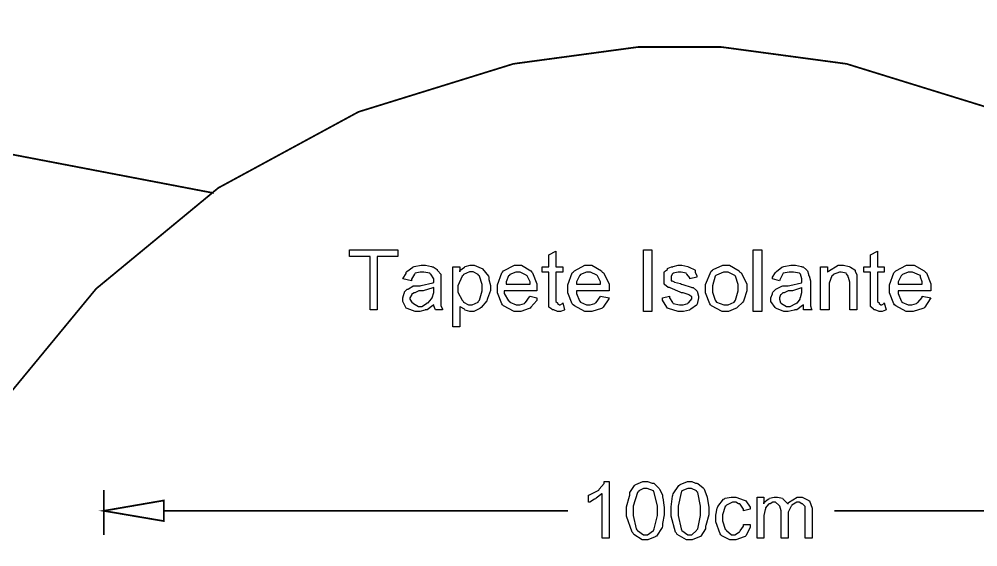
# Model space of a CAD drawing. Header units: metres. Extents: x 3290 to 4536, y 1562 to 1983.
# Drawn here: x 4195.53 to 4210.21, y 1680.06 to 1688.15 of the extents above; entities that cross this region are included whole.
import ezdxf

# ---------------------------------------------------------------- set-up
doc = ezdxf.new("R2010")
doc.units = ezdxf.units.M
doc.layers.add('C00-7E-FF', color=150, linetype='Continuous')
doc.layers.add('CFF-7E-00', color=30, linetype='Continuous')

msp = doc.modelspace()

# ---------------------------------------------------------------- linework, layer by layer
at = {"layer": 'C00-7E-FF', "const_width": 0.0263}
for points in [[(4198.508, 1685.479), (4167.713, 1691.377)], [(4217.321, 1670.137), (4218.058, 1672.508), (4218.316, 1674.418), (4218.316, 1675.054), (4218.316, 1675.054), (4218.316, 1675.694), (4218.058, 1677.61), (4217.321, 1679.988), (4216.154, 1682.139), (4214.608, 1684.013), (4212.734, 1685.558), (4210.581, 1686.724), (4208.202, 1687.46), (4206.284, 1687.718), (4205.646, 1687.718), (4205.008, 1687.718), (4203.098, 1687.46), (4200.725, 1686.724), (4198.577, 1685.558), (4196.706, 1684.013), (4195.162, 1682.139)], [(4196.822, 1680.24), (4196.822, 1680.926)], [(4197.743, 1680.608), (4203.934, 1680.608)], [(4212.864, 1680.608), (4208.016, 1680.608)]]:
    msp.add_lwpolyline(points, dxfattribs=at)
msp.add_lwpolyline([(4197.743, 1680.767), (4197.743, 1680.451), (4196.822, 1680.608), (4197.743, 1680.767)], close=True, dxfattribs=at)
at = {"layer": 'C00-7E-FF'}
msp.add_lwpolyline([(4197.743, 1680.767), (4197.743, 1680.451), (4196.822, 1680.608), (4197.743, 1680.767)], close=True, dxfattribs=at)
at = {"layer": 'CFF-7E-00'}
for points in [[(4200.904, 1683.69), (4200.904, 1684.505), (4200.586, 1684.505), (4200.586, 1684.611), (4201.325, 1684.611), (4201.325, 1684.505), (4201.009, 1684.505), (4201.009, 1683.69), (4200.904, 1683.69)], [(4203.854, 1683.795), (4203.881, 1683.69), (4203.874, 1683.683), (4203.82, 1683.664), (4203.802, 1683.664), (4203.776, 1683.664), (4203.717, 1683.69), (4203.697, 1683.69), (4203.689, 1683.697), (4203.643, 1683.731), (4203.643, 1683.742), (4203.643, 1683.776), (4203.643, 1683.85), (4203.643, 1683.874), (4203.643, 1684.268), (4203.538, 1684.268), (4203.538, 1684.347), (4203.643, 1684.347), (4203.643, 1684.533), (4203.749, 1684.586), (4203.749, 1684.347), (4203.854, 1684.347), (4203.854, 1684.268), (4203.749, 1684.268), (4203.749, 1683.874), (4203.749, 1683.86), (4203.749, 1683.821), (4203.749, 1683.821), (4203.749, 1683.815), (4203.776, 1683.795), (4203.776, 1683.795), (4203.776, 1683.788), (4203.802, 1683.768), (4203.802, 1683.768), (4203.815, 1683.768), (4203.848, 1683.788), (4203.854, 1683.795)], [(4205.089, 1684.61), (4205.22, 1684.61), (4205.22, 1683.664), (4205.089, 1683.664), (4205.089, 1684.61)], [(4206.772, 1684.61), (4206.903, 1684.61), (4206.903, 1683.664), (4206.772, 1683.664), (4206.772, 1684.61)], [(4208.78, 1683.795), (4208.806, 1683.69), (4208.799, 1683.683), (4208.745, 1683.664), (4208.727, 1683.664), (4208.7, 1683.664), (4208.642, 1683.69), (4208.622, 1683.69), (4208.615, 1683.697), (4208.575, 1683.736), (4208.57, 1683.742), (4208.57, 1683.776), (4208.57, 1683.85), (4208.57, 1683.874), (4208.57, 1684.268), (4208.464, 1684.268), (4208.464, 1684.347), (4208.57, 1684.347), (4208.57, 1684.533), (4208.675, 1684.586), (4208.675, 1684.347), (4208.78, 1684.347), (4208.78, 1684.268), (4208.675, 1684.268), (4208.675, 1683.874), (4208.675, 1683.86), (4208.675, 1683.821), (4208.675, 1683.821), (4208.675, 1683.815), (4208.7, 1683.795), (4208.7, 1683.795), (4208.7, 1683.788), (4208.727, 1683.768), (4208.727, 1683.768), (4208.74, 1683.768), (4208.78, 1683.788), (4208.78, 1683.795)], [(4201.878, 1683.768), (4201.864, 1683.756), (4201.776, 1683.69), (4201.746, 1683.69), (4201.74, 1683.683), (4201.665, 1683.664), (4201.641, 1683.664), (4201.595, 1683.664), (4201.47, 1683.71), (4201.457, 1683.716), (4201.45, 1683.723), (4201.405, 1683.817), (4201.405, 1683.848), (4201.405, 1683.874), (4201.423, 1683.946), (4201.431, 1683.952), (4201.431, 1683.966), (4201.47, 1684.005), (4201.484, 1684.005), (4201.49, 1684.012), (4201.556, 1684.051), (4201.563, 1684.057), (4201.588, 1684.057), (4201.647, 1684.057), (4201.668, 1684.057), (4201.687, 1684.064), (4201.864, 1684.105), (4201.878, 1684.111), (4201.878, 1684.111), (4201.878, 1684.136), (4201.878, 1684.136), (4201.878, 1684.163), (4201.831, 1684.236), (4201.825, 1684.242), (4201.818, 1684.249), (4201.725, 1684.268), (4201.694, 1684.268), (4201.668, 1684.268), (4201.595, 1684.249), (4201.589, 1684.242), (4201.582, 1684.236), (4201.536, 1684.161), (4201.536, 1684.136), (4201.405, 1684.163), (4201.411, 1684.177), (4201.457, 1684.246), (4201.457, 1684.268), (4201.463, 1684.275), (4201.556, 1684.341), (4201.563, 1684.347), (4201.576, 1684.354), (4201.683, 1684.374), (4201.72, 1684.374), (4201.753, 1684.374), (4201.845, 1684.354), (4201.851, 1684.347), (4201.871, 1684.347), (4201.932, 1684.308), (4201.932, 1684.295), (4201.938, 1684.288), (4201.984, 1684.234), (4201.984, 1684.216), (4201.984, 1684.19), (4201.984, 1684.131), (4201.984, 1684.111), (4201.984, 1683.952), (4201.984, 1683.907), (4201.984, 1683.803), (4201.984, 1683.768), (4201.984, 1683.749), (4202.011, 1683.705), (4202.011, 1683.69), (4201.906, 1683.69), (4201.899, 1683.697), (4201.878, 1683.75), (4201.878, 1683.768)], [(4202.169, 1683.427), (4202.169, 1684.349), (4202.276, 1684.349), (4202.276, 1684.27), (4202.276, 1684.29), (4202.347, 1684.342), (4202.354, 1684.349), (4202.36, 1684.356), (4202.435, 1684.375), (4202.459, 1684.375), (4202.499, 1684.375), (4202.604, 1684.329), (4202.618, 1684.322), (4202.624, 1684.316), (4202.715, 1684.205), (4202.722, 1684.191), (4202.722, 1684.152), (4202.749, 1684.062), (4202.749, 1684.032), (4202.749, 1683.987), (4202.702, 1683.862), (4202.697, 1683.848), (4202.69, 1683.828), (4202.604, 1683.723), (4202.591, 1683.716), (4202.584, 1683.71), (4202.49, 1683.664), (4202.459, 1683.664), (4202.433, 1683.664), (4202.36, 1683.683), (4202.354, 1683.69), (4202.347, 1683.697), (4202.281, 1683.736), (4202.276, 1683.742), (4202.276, 1683.427), (4202.169, 1683.427)], [(4203.354, 1683.9), (4203.459, 1683.874), (4203.459, 1683.834), (4203.367, 1683.73), (4203.354, 1683.716), (4203.34, 1683.71), (4203.212, 1683.664), (4203.17, 1683.664), (4203.11, 1683.664), (4202.946, 1683.749), (4202.933, 1683.768), (4202.919, 1683.782), (4202.854, 1683.95), (4202.854, 1684.005), (4202.854, 1684.071), (4202.919, 1684.256), (4202.933, 1684.268), (4202.946, 1684.288), (4203.113, 1684.374), (4203.17, 1684.374), (4203.222, 1684.374), (4203.366, 1684.288), (4203.379, 1684.268), (4203.392, 1684.256), (4203.459, 1684.088), (4203.459, 1684.032), (4203.459, 1684.019), (4203.459, 1683.989), (4203.459, 1683.979), (4202.959, 1683.979), (4202.959, 1683.939), (4203.024, 1683.828), (4203.038, 1683.821), (4203.044, 1683.808), (4203.138, 1683.768), (4203.17, 1683.768), (4203.195, 1683.768), (4203.268, 1683.788), (4203.275, 1683.795), (4203.281, 1683.801), (4203.347, 1683.887), (4203.354, 1683.9)], [(4204.433, 1683.9), (4204.565, 1683.874), (4204.558, 1683.86), (4204.472, 1683.73), (4204.459, 1683.716), (4204.446, 1683.71), (4204.298, 1683.664), (4204.249, 1683.664), (4204.19, 1683.664), (4204.033, 1683.749), (4204.013, 1683.768), (4203.999, 1683.782), (4203.934, 1683.95), (4203.934, 1684.005), (4203.934, 1684.071), (4203.999, 1684.256), (4204.013, 1684.268), (4204.033, 1684.288), (4204.194, 1684.374), (4204.249, 1684.374), (4204.301, 1684.374), (4204.446, 1684.288), (4204.459, 1684.268), (4204.479, 1684.256), (4204.565, 1684.088), (4204.565, 1684.032), (4204.565, 1684.019), (4204.565, 1683.989), (4204.565, 1683.979), (4204.065, 1683.979), (4204.065, 1683.939), (4204.112, 1683.828), (4204.118, 1683.821), (4204.124, 1683.808), (4204.217, 1683.768), (4204.249, 1683.768), (4204.275, 1683.768), (4204.348, 1683.788), (4204.354, 1683.795), (4204.367, 1683.801), (4204.426, 1683.887), (4204.433, 1683.9)], [(4205.382, 1683.874), (4205.489, 1683.9), (4205.489, 1683.874), (4205.534, 1683.801), (4205.541, 1683.795), (4205.547, 1683.788), (4205.641, 1683.768), (4205.672, 1683.768), (4205.698, 1683.768), (4205.771, 1683.788), (4205.777, 1683.795), (4205.784, 1683.801), (4205.83, 1683.856), (4205.83, 1683.874), (4205.83, 1683.887), (4205.784, 1683.921), (4205.777, 1683.926), (4205.777, 1683.926), (4205.698, 1683.952), (4205.672, 1683.952), (4205.653, 1683.959), (4205.502, 1684.026), (4205.489, 1684.032), (4205.468, 1684.032), (4205.414, 1684.078), (4205.408, 1684.084), (4205.408, 1684.104), (4205.408, 1684.148), (4205.408, 1684.163), (4205.408, 1684.189), (4205.408, 1684.249), (4205.408, 1684.268), (4205.414, 1684.275), (4205.46, 1684.31), (4205.46, 1684.321), (4205.467, 1684.328), (4205.521, 1684.347), (4205.541, 1684.347), (4205.547, 1684.354), (4205.621, 1684.374), (4205.646, 1684.374), (4205.679, 1684.374), (4205.771, 1684.354), (4205.777, 1684.347), (4205.79, 1684.341), (4205.876, 1684.301), (4205.883, 1684.295), (4205.883, 1684.269), (4205.908, 1684.21), (4205.908, 1684.189), (4205.803, 1684.163), (4205.803, 1684.182), (4205.757, 1684.236), (4205.751, 1684.242), (4205.744, 1684.249), (4205.67, 1684.268), (4205.646, 1684.268), (4205.62, 1684.268), (4205.547, 1684.249), (4205.541, 1684.242), (4205.534, 1684.242), (4205.515, 1684.203), (4205.515, 1684.189), (4205.515, 1684.177), (4205.515, 1684.147), (4205.515, 1684.136), (4205.528, 1684.136), (4205.56, 1684.118), (4205.567, 1684.111), (4205.567, 1684.111), (4205.659, 1684.091), (4205.672, 1684.084), (4205.692, 1684.078), (4205.823, 1684.039), (4205.83, 1684.032), (4205.85, 1684.032), (4205.902, 1683.986), (4205.908, 1683.979), (4205.915, 1683.973), (4205.935, 1683.898), (4205.935, 1683.874), (4205.935, 1683.874), (4205.915, 1683.775), (4205.908, 1683.768), (4205.902, 1683.762), (4205.816, 1683.697), (4205.803, 1683.69), (4205.797, 1683.683), (4205.703, 1683.664), (4205.672, 1683.664), (4205.62, 1683.664), (4205.474, 1683.71), (4205.46, 1683.716), (4205.446, 1683.73), (4205.382, 1683.838), (4205.382, 1683.874)], [(4206.041, 1684.005), (4206.041, 1684.078), (4206.126, 1684.282), (4206.146, 1684.295), (4206.159, 1684.308), (4206.307, 1684.374), (4206.358, 1684.374), (4206.41, 1684.374), (4206.554, 1684.288), (4206.568, 1684.268), (4206.587, 1684.256), (4206.673, 1684.088), (4206.673, 1684.032), (4206.673, 1683.98), (4206.626, 1683.835), (4206.621, 1683.821), (4206.614, 1683.808), (4206.528, 1683.723), (4206.516, 1683.716), (4206.502, 1683.71), (4206.394, 1683.664), (4206.358, 1683.664), (4206.298, 1683.664), (4206.132, 1683.749), (4206.119, 1683.768), (4206.106, 1683.782), (4206.041, 1683.95), (4206.041, 1684.005)], [(4207.543, 1683.768), (4207.529, 1683.756), (4207.44, 1683.69), (4207.411, 1683.69), (4207.397, 1683.683), (4207.309, 1683.664), (4207.28, 1683.664), (4207.239, 1683.664), (4207.126, 1683.71), (4207.12, 1683.716), (4207.106, 1683.723), (4207.041, 1683.817), (4207.041, 1683.848), (4207.041, 1683.874), (4207.067, 1683.933), (4207.067, 1683.952), (4207.074, 1683.959), (4207.12, 1684.005), (4207.12, 1684.005), (4207.126, 1684.012), (4207.211, 1684.051), (4207.225, 1684.057), (4207.225, 1684.057), (4207.285, 1684.057), (4207.305, 1684.057), (4207.331, 1684.064), (4207.509, 1684.105), (4207.516, 1684.111), (4207.516, 1684.111), (4207.516, 1684.136), (4207.516, 1684.136), (4207.516, 1684.163), (4207.495, 1684.236), (4207.49, 1684.242), (4207.483, 1684.249), (4207.389, 1684.268), (4207.359, 1684.268), (4207.325, 1684.268), (4207.232, 1684.249), (4207.225, 1684.242), (4207.225, 1684.242), (4207.179, 1684.15), (4207.173, 1684.136), (4207.067, 1684.163), (4207.067, 1684.189), (4207.113, 1684.262), (4207.12, 1684.268), (4207.126, 1684.275), (4207.211, 1684.341), (4207.225, 1684.347), (4207.239, 1684.354), (4207.348, 1684.374), (4207.385, 1684.374), (4207.418, 1684.374), (4207.509, 1684.354), (4207.516, 1684.347), (4207.536, 1684.347), (4207.588, 1684.301), (4207.595, 1684.295), (4207.601, 1684.288), (4207.621, 1684.234), (4207.621, 1684.216), (4207.628, 1684.21), (4207.648, 1684.136), (4207.648, 1684.111), (4207.648, 1683.952), (4207.648, 1683.907), (4207.648, 1683.803), (4207.648, 1683.768), (4207.648, 1683.749), (4207.667, 1683.697), (4207.674, 1683.69), (4207.543, 1683.69), (4207.543, 1683.709), (4207.543, 1683.754), (4207.543, 1683.768)], [(4207.805, 1683.69), (4207.805, 1684.347), (4207.911, 1684.347), (4207.911, 1684.268), (4207.923, 1684.282), (4208.072, 1684.374), (4208.121, 1684.374), (4208.154, 1684.374), (4208.24, 1684.354), (4208.254, 1684.347), (4208.26, 1684.341), (4208.326, 1684.301), (4208.333, 1684.295), (4208.333, 1684.275), (4208.359, 1684.231), (4208.359, 1684.216), (4208.359, 1684.183), (4208.359, 1684.109), (4208.359, 1684.084), (4208.359, 1683.69), (4208.254, 1683.69), (4208.254, 1684.084), (4208.254, 1684.111), (4208.233, 1684.183), (4208.228, 1684.189), (4208.228, 1684.203), (4208.202, 1684.242), (4208.202, 1684.242), (4208.195, 1684.249), (4208.12, 1684.268), (4208.095, 1684.268), (4208.095, 1684.268), (4207.995, 1684.229), (4207.989, 1684.216), (4207.976, 1684.21), (4207.937, 1684.096), (4207.937, 1684.057), (4207.937, 1683.69), (4207.805, 1683.69)], [(4209.36, 1683.9), (4209.492, 1683.874), (4209.485, 1683.86), (4209.399, 1683.73), (4209.386, 1683.716), (4209.372, 1683.71), (4209.224, 1683.664), (4209.175, 1683.664), (4209.116, 1683.664), (4208.957, 1683.749), (4208.938, 1683.768), (4208.924, 1683.782), (4208.859, 1683.95), (4208.859, 1684.005), (4208.859, 1684.071), (4208.924, 1684.256), (4208.938, 1684.268), (4208.957, 1684.288), (4209.121, 1684.374), (4209.175, 1684.374), (4209.235, 1684.374), (4209.393, 1684.288), (4209.413, 1684.268), (4209.426, 1684.256), (4209.492, 1684.088), (4209.492, 1684.032), (4209.492, 1684.019), (4209.492, 1683.989), (4209.492, 1683.979), (4208.99, 1683.979), (4208.99, 1683.939), (4209.037, 1683.828), (4209.045, 1683.821), (4209.051, 1683.808), (4209.144, 1683.768), (4209.175, 1683.768), (4209.202, 1683.768), (4209.274, 1683.788), (4209.281, 1683.795), (4209.293, 1683.801), (4209.36, 1683.876), (4209.36, 1683.9)], [(4202.249, 1684.005), (4202.249, 1683.96), (4202.315, 1683.835), (4202.328, 1683.821), (4202.335, 1683.808), (4202.408, 1683.768), (4202.434, 1683.768), (4202.466, 1683.768), (4202.558, 1683.808), (4202.564, 1683.821), (4202.577, 1683.835), (4202.618, 1683.983), (4202.618, 1684.032), (4202.618, 1684.079), (4202.577, 1684.205), (4202.564, 1684.218), (4202.558, 1684.231), (4202.483, 1684.27), (4202.459, 1684.27), (4202.426, 1684.27), (4202.335, 1684.231), (4202.328, 1684.218), (4202.315, 1684.205), (4202.249, 1684.056), (4202.249, 1684.005)], [(4202.985, 1684.084), (4203.354, 1684.084), (4203.354, 1684.118), (4203.307, 1684.21), (4203.301, 1684.216), (4203.294, 1684.223), (4203.2, 1684.268), (4203.17, 1684.268), (4203.136, 1684.268), (4203.044, 1684.229), (4203.038, 1684.216), (4203.024, 1684.21), (4202.985, 1684.116), (4202.985, 1684.084)], [(4204.065, 1684.084), (4204.433, 1684.084), (4204.433, 1684.118), (4204.387, 1684.21), (4204.38, 1684.216), (4204.374, 1684.223), (4204.28, 1684.268), (4204.249, 1684.268), (4204.216, 1684.268), (4204.124, 1684.229), (4204.118, 1684.216), (4204.112, 1684.21), (4204.065, 1684.116), (4204.065, 1684.084)], [(4206.146, 1684.005), (4206.146, 1683.96), (4206.191, 1683.835), (4206.198, 1683.821), (4206.211, 1683.808), (4206.321, 1683.768), (4206.358, 1683.768), (4206.39, 1683.768), (4206.482, 1683.808), (4206.489, 1683.821), (4206.502, 1683.835), (4206.542, 1683.983), (4206.542, 1684.032), (4206.542, 1684.078), (4206.502, 1684.203), (4206.489, 1684.216), (4206.482, 1684.223), (4206.389, 1684.268), (4206.358, 1684.268), (4206.318, 1684.268), (4206.211, 1684.223), (4206.198, 1684.216), (4206.191, 1684.203), (4206.146, 1684.055), (4206.146, 1684.005)], [(4208.99, 1684.084), (4209.36, 1684.084), (4209.36, 1684.118), (4209.334, 1684.192), (4209.334, 1684.216), (4209.32, 1684.223), (4209.211, 1684.268), (4209.175, 1684.268), (4209.143, 1684.268), (4209.057, 1684.229), (4209.045, 1684.216), (4209.037, 1684.21), (4208.99, 1684.116), (4208.99, 1684.084)], [(4201.878, 1684.032), (4201.864, 1684.026), (4201.717, 1683.979), (4201.668, 1683.979), (4201.648, 1683.979), (4201.589, 1683.952), (4201.589, 1683.952), (4201.576, 1683.952), (4201.536, 1683.926), (4201.536, 1683.926), (4201.536, 1683.914), (4201.51, 1683.874), (4201.51, 1683.874), (4201.51, 1683.854), (4201.549, 1683.795), (4201.563, 1683.795), (4201.569, 1683.788), (4201.643, 1683.742), (4201.668, 1683.742), (4201.694, 1683.742), (4201.766, 1683.788), (4201.773, 1683.795), (4201.792, 1683.795), (4201.845, 1683.86), (4201.851, 1683.874), (4201.851, 1683.874), (4201.878, 1683.953), (4201.878, 1683.979), (4201.878, 1684.032)], [(4207.516, 1684.032), (4207.509, 1684.026), (4207.375, 1683.979), (4207.332, 1683.979), (4207.305, 1683.979), (4207.245, 1683.952), (4207.225, 1683.952), (4207.225, 1683.952), (4207.2, 1683.926), (4207.2, 1683.926), (4207.192, 1683.921), (4207.173, 1683.874), (4207.173, 1683.874), (4207.173, 1683.854), (4207.192, 1683.795), (4207.2, 1683.795), (4207.205, 1683.788), (4207.28, 1683.742), (4207.305, 1683.742), (4207.338, 1683.742), (4207.424, 1683.788), (4207.438, 1683.795), (4207.45, 1683.795), (4207.49, 1683.854), (4207.49, 1683.874), (4207.495, 1683.88), (4207.516, 1683.955), (4207.516, 1683.979), (4207.516, 1684.032)], [(4204.565, 1680.188), (4204.459, 1680.188), (4204.459, 1680.873), (4204.453, 1680.867), (4204.367, 1680.801), (4204.354, 1680.794), (4204.341, 1680.788), (4204.271, 1680.742), (4204.249, 1680.742), (4204.249, 1680.847), (4204.262, 1680.854), (4204.394, 1680.92), (4204.408, 1680.926), (4204.413, 1680.939), (4204.486, 1681.028), (4204.486, 1681.057), (4204.565, 1681.057), (4204.565, 1680.188)], [(4204.83, 1680.608), (4204.83, 1680.668), (4204.875, 1680.834), (4204.882, 1680.847), (4204.882, 1680.887), (4204.954, 1680.998), (4204.961, 1681.005), (4204.974, 1681.011), (4205.082, 1681.057), (4205.119, 1681.057), (4205.151, 1681.057), (4205.225, 1681.031), (4205.249, 1681.031), (4205.256, 1681.025), (4205.322, 1680.959), (4205.33, 1680.952), (4205.335, 1680.939), (4205.382, 1680.851), (4205.382, 1680.82), (4205.387, 1680.808), (4205.408, 1680.659), (4205.408, 1680.608), (4205.408, 1680.549), (4205.382, 1680.416), (4205.382, 1680.372), (4205.375, 1680.352), (4205.289, 1680.22), (4205.276, 1680.214), (4205.269, 1680.208), (4205.156, 1680.162), (4205.119, 1680.162), (4205.072, 1680.162), (4204.941, 1680.247), (4204.935, 1680.267), (4204.915, 1680.28), (4204.83, 1680.527), (4204.83, 1680.608)], [(4205.515, 1680.608), (4205.515, 1680.668), (4205.534, 1680.834), (4205.541, 1680.847), (4205.547, 1680.867), (4205.632, 1680.998), (4205.646, 1681.005), (4205.652, 1681.011), (4205.765, 1681.057), (4205.803, 1681.057), (4205.829, 1681.057), (4205.888, 1681.031), (4205.908, 1681.031), (4205.921, 1681.025), (4206.007, 1680.959), (4206.014, 1680.952), (4206.02, 1680.939), (4206.061, 1680.834), (4206.067, 1680.82), (4206.067, 1680.82), (4206.093, 1680.661), (4206.093, 1680.608), (4206.093, 1680.549), (4206.046, 1680.385), (4206.041, 1680.372), (4206.041, 1680.333), (4205.968, 1680.22), (4205.962, 1680.214), (4205.948, 1680.208), (4205.839, 1680.162), (4205.803, 1680.162), (4205.75, 1680.162), (4205.607, 1680.247), (4205.594, 1680.267), (4205.58, 1680.28), (4205.515, 1680.527), (4205.515, 1680.608)], [(4204.935, 1680.608), (4204.935, 1680.536), (4204.98, 1680.333), (4204.987, 1680.319), (4205, 1680.306), (4205.089, 1680.24), (4205.119, 1680.24), (4205.151, 1680.24), (4205.243, 1680.306), (4205.249, 1680.319), (4205.256, 1680.333), (4205.303, 1680.539), (4205.303, 1680.608), (4205.303, 1680.681), (4205.256, 1680.887), (4205.249, 1680.899), (4205.243, 1680.913), (4205.149, 1680.952), (4205.119, 1680.952), (4205.092, 1680.952), (4205.02, 1680.913), (4205.013, 1680.899), (4205, 1680.887), (4204.935, 1680.679), (4204.935, 1680.608)], [(4205.62, 1680.608), (4205.62, 1680.536), (4205.666, 1680.333), (4205.672, 1680.319), (4205.679, 1680.306), (4205.772, 1680.24), (4205.803, 1680.24), (4205.829, 1680.24), (4205.902, 1680.306), (4205.908, 1680.319), (4205.921, 1680.333), (4205.962, 1680.539), (4205.962, 1680.608), (4205.962, 1680.681), (4205.921, 1680.887), (4205.908, 1680.899), (4205.902, 1680.913), (4205.828, 1680.952), (4205.803, 1680.952), (4205.77, 1680.952), (4205.679, 1680.913), (4205.672, 1680.899), (4205.666, 1680.887), (4205.62, 1680.679), (4205.62, 1680.608)], [(4206.621, 1680.398), (4206.726, 1680.398), (4206.726, 1680.352), (4206.659, 1680.227), (4206.646, 1680.214), (4206.633, 1680.208), (4206.505, 1680.162), (4206.462, 1680.162), (4206.415, 1680.162), (4206.29, 1680.227), (4206.277, 1680.24), (4206.263, 1680.254), (4206.198, 1680.441), (4206.198, 1680.503), (4206.198, 1680.543), (4206.218, 1680.648), (4206.225, 1680.661), (4206.231, 1680.675), (4206.316, 1680.788), (4206.33, 1680.794), (4206.343, 1680.801), (4206.433, 1680.82), (4206.462, 1680.82), (4206.508, 1680.82), (4206.633, 1680.774), (4206.646, 1680.767), (4206.659, 1680.761), (4206.726, 1680.666), (4206.726, 1680.635), (4206.621, 1680.608), (4206.621, 1680.635), (4206.574, 1680.708), (4206.568, 1680.713), (4206.548, 1680.713), (4206.503, 1680.742), (4206.489, 1680.742), (4206.456, 1680.742), (4206.364, 1680.693), (4206.358, 1680.687), (4206.344, 1680.674), (4206.303, 1680.546), (4206.303, 1680.503), (4206.303, 1680.457), (4206.344, 1680.326), (4206.358, 1680.319), (4206.364, 1680.306), (4206.438, 1680.24), (4206.462, 1680.24), (4206.489, 1680.24), (4206.561, 1680.287), (4206.568, 1680.293), (4206.574, 1680.3), (4206.621, 1680.374), (4206.621, 1680.398)], [(4206.831, 1680.188), (4206.831, 1680.82), (4206.936, 1680.82), (4206.936, 1680.713), (4206.936, 1680.734), (4207.002, 1680.788), (4207.015, 1680.794), (4207.021, 1680.801), (4207.095, 1680.82), (4207.12, 1680.82), (4207.146, 1680.82), (4207.218, 1680.801), (4207.225, 1680.794), (4207.232, 1680.788), (4207.298, 1680.721), (4207.305, 1680.713), (4207.311, 1680.734), (4207.445, 1680.82), (4207.49, 1680.82), (4207.522, 1680.82), (4207.615, 1680.774), (4207.621, 1680.767), (4207.634, 1680.761), (4207.674, 1680.647), (4207.674, 1680.608), (4207.674, 1680.188), (4207.569, 1680.188), (4207.569, 1680.582), (4207.569, 1680.602), (4207.569, 1680.661), (4207.569, 1680.661), (4207.569, 1680.675), (4207.529, 1680.713), (4207.516, 1680.713), (4207.516, 1680.713), (4207.477, 1680.742), (4207.464, 1680.742), (4207.438, 1680.742), (4207.365, 1680.693), (4207.359, 1680.687), (4207.352, 1680.681), (4207.305, 1680.588), (4207.305, 1680.556), (4207.305, 1680.188), (4207.2, 1680.188), (4207.2, 1680.582), (4207.2, 1680.609), (4207.179, 1680.681), (4207.173, 1680.687), (4207.166, 1680.693), (4207.112, 1680.742), (4207.094, 1680.742), (4207.074, 1680.742), (4207.03, 1680.713), (4207.015, 1680.713), (4207.008, 1680.708), (4206.962, 1680.654), (4206.962, 1680.635), (4206.956, 1680.629), (4206.936, 1680.534), (4206.936, 1680.503), (4206.936, 1680.188), (4206.831, 1680.188)]]:
    msp.add_lwpolyline(points, close=True, dxfattribs=at)

doc.saveas('drawing.dxf')
